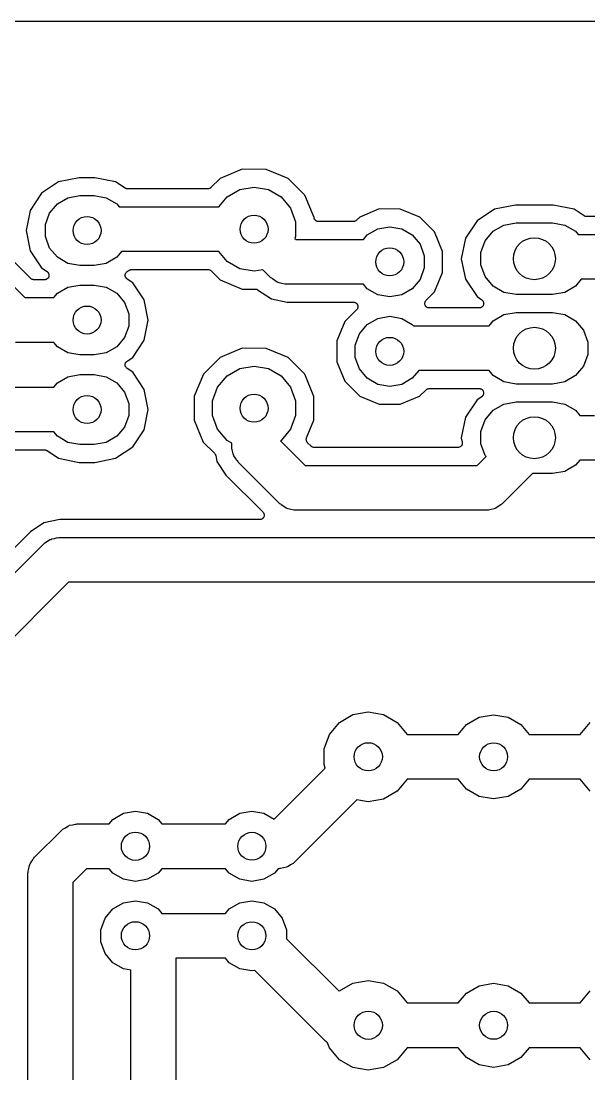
# Model space of a CAD drawing. Extents: x 74 to 224, y -146 to -46.
# Drawn here: x 108.26 to 124.37, y -76.31 to -46.43 of the extents above; entities that cross this region are included whole.
import ezdxf

# ---------------------------------------------------------------- set-up
doc = ezdxf.new("R2010")
doc.units = 0
doc.header["$MEASUREMENT"] = 0
doc.layers.add('BLACK', color=7, linetype='CONTINUOUS')

msp = doc.modelspace()

# ---------------------------------------------------------------- linework, layer by layer
at = {"layer": 'Black'}
for p, q in [((74.497, -46.43), (140.55, -46.43)), ((114.535, -50.6378), (113.911, -50.8958)), ((115.211, -50.6384), (114.535, -50.6378)), ((115.835, -50.8975), (115.211, -50.6384)), ((109.327, -50.9911), (108.841, -51.3158)), ((109.913, -50.8746), (109.327, -50.9911)), ((110.356, -50.8746), (109.913, -50.8746)), ((110.942, -50.9911), (110.356, -50.8746)), ((111.213, -51.1723), (110.942, -50.9911)), ((113.911, -50.8958), (113.649, -51.1566)), ((116.312, -51.3758), (115.835, -50.8975)), ((108.841, -51.3158), (108.517, -51.8017)), ((109.592, -51.4424), (109.931, -51.3826)), ((109.931, -51.3826), (110.337, -51.3826)), ((110.337, -51.3826), (110.677, -51.4424)), ((111.227, -51.1784), (111.213, -51.1723)), ((111.24, -51.186), (111.227, -51.1784)), ((111.247, -51.1873), (111.24, -51.186)), ((111.253, -51.1901), (111.247, -51.1873)), ((111.268, -51.1911), (111.253, -51.1901)), ((111.283, -51.1937), (111.268, -51.1911)), ((113.56, -51.1937), (111.283, -51.1937)), ((113.565, -51.1927), (113.56, -51.1937)), ((113.571, -51.1932), (113.565, -51.1927)), ((113.587, -51.1889), (113.571, -51.1932)), ((113.603, -51.186), (113.587, -51.1889)), ((113.608, -51.1833), (113.603, -51.186)), ((113.613, -51.1818), (113.608, -51.1833)), ((113.627, -51.1723), (113.613, -51.1818)), ((113.641, -51.164), (113.627, -51.1723)), ((113.645, -51.1597), (113.641, -51.164)), ((113.649, -51.1566), (113.645, -51.1597)), ((114.103, -51.4211), (114.463, -51.2136)), ((114.463, -51.2136), (114.871, -51.1415)), ((114.871, -51.1415), (115.28, -51.2136)), ((115.28, -51.2136), (115.64, -51.4211)), ((116.572, -52.005), (116.312, -51.3758)), ((109.072, -51.8787), (109.294, -51.6147)), ((109.294, -51.6147), (109.592, -51.4424)), ((110.677, -51.4424), (110.975, -51.6147)), ((110.975, -51.6147), (111.048, -51.7017)), ((113.868, -51.7017), (114.103, -51.4211)), ((115.64, -51.4211), (115.907, -51.7391)), ((122.284, -51.6509), (121.689, -51.7692)), ((123.359, -51.6509), (122.284, -51.6509)), ((123.954, -51.7692), (123.359, -51.6509)), ((108.517, -51.8017), (108.402, -52.3748)), ((108.954, -52.2025), (109.072, -51.8787)), ((111.048, -51.7017), (113.868, -51.7017)), ((115.907, -51.7391), (116.049, -52.1292)), ((117.871, -51.9913), (117.778, -52.0837)), ((118.423, -51.7634), (117.871, -51.9913)), ((119.019, -51.7639), (118.423, -51.7634)), ((119.57, -51.9927), (119.019, -51.7639)), ((121.689, -51.7692), (121.196, -52.099)), ((124.239, -51.9597), (123.954, -51.7692)), ((124.253, -51.9658), (124.239, -51.9597)), ((124.266, -51.9734), (124.253, -51.9658)), ((124.273, -51.9747), (124.266, -51.9734)), ((124.28, -51.9775), (124.273, -51.9747)), ((124.295, -51.9785), (124.28, -51.9775)), ((124.31, -51.9811), (124.295, -51.9785)), ((128.088, -51.9811), (124.31, -51.9811)), ((108.954, -52.5471), (108.954, -52.2025)), ((116.049, -52.1292), (116.049, -52.5442)), ((116.572, -52.0159), (116.572, -52.005)), ((116.576, -52.0262), (116.572, -52.0159)), ((116.578, -52.0371), (116.576, -52.0262)), ((116.584, -52.0468), (116.578, -52.0371)), ((116.587, -52.0573), (116.584, -52.0468)), ((116.595, -52.0658), (116.587, -52.0573)), ((116.6, -52.0754), (116.595, -52.0658)), ((116.609, -52.0825), (116.6, -52.0754)), ((116.616, -52.0911), (116.609, -52.0825)), ((116.625, -52.0966), (116.616, -52.0911)), ((116.634, -52.1037), (116.625, -52.0966)), ((116.644, -52.1076), (116.634, -52.1037)), ((116.654, -52.1131), (116.644, -52.1076)), ((116.665, -52.1151), (116.654, -52.1131)), ((116.675, -52.1189), (116.665, -52.1151)), ((116.686, -52.1189), (116.675, -52.1189)), ((116.697, -52.1208), (116.686, -52.1189)), ((117.689, -52.1208), (116.697, -52.1208)), ((117.694, -52.1198), (117.689, -52.1208)), ((117.7, -52.1203), (117.694, -52.1198)), ((117.716, -52.116), (117.7, -52.1203)), ((117.732, -52.1131), (117.716, -52.116)), ((117.737, -52.1104), (117.732, -52.1131)), ((117.742, -52.1089), (117.737, -52.1104)), ((117.756, -52.0994), (117.742, -52.1089)), ((117.77, -52.0911), (117.756, -52.0994)), ((117.774, -52.0868), (117.77, -52.0911)), ((117.778, -52.0837), (117.774, -52.0868)), ((118.379, -52.3279), (118.72, -52.2678)), ((118.72, -52.2678), (119.06, -52.3279)), ((119.992, -52.4151), (119.57, -51.9927)), ((121.196, -52.099), (120.866, -52.5926)), ((121.655, -52.3966), (121.96, -52.2202)), ((121.96, -52.2202), (122.308, -52.1589)), ((122.308, -52.1589), (123.336, -52.1589)), ((123.336, -52.1589), (123.683, -52.2202)), ((123.683, -52.2202), (123.989, -52.3966)), ((106.604, -52.5182), (108.365, -54.2798)), ((108.539, -53.7346), (107.149, -52.345)), ((108.402, -52.3748), (108.517, -52.9479)), ((109.072, -52.8709), (108.954, -52.5471)), ((116.049, -52.5442), (116.029, -52.5966)), ((117.972, -52.6288), (118.079, -52.5008)), ((118.079, -52.5008), (118.379, -52.3279)), ((119.06, -52.3279), (119.36, -52.5008)), ((119.36, -52.5008), (119.582, -52.7658)), ((120.22, -52.9667), (119.992, -52.4151)), ((121.428, -52.6669), (121.655, -52.3966)), ((123.989, -52.3966), (124.066, -52.4891)), ((124.066, -52.4891), (128.397, -52.4891)), ((109.294, -53.1349), (109.072, -52.8709)), ((116.029, -52.5966), (116.062, -52.6288)), ((116.062, -52.6288), (117.972, -52.6288)), ((119.582, -52.7658), (119.7, -53.0908)), ((120.866, -52.5926), (120.75, -53.1749)), ((121.307, -52.9985), (121.428, -52.6669)), ((108.517, -52.9479), (108.841, -53.4338)), ((109.592, -53.3072), (109.294, -53.1349)), ((110.975, -53.1349), (110.677, -53.3072)), ((111.112, -52.9717), (110.975, -53.1349)), ((113.868, -52.9717), (111.112, -52.9717)), ((114.103, -53.2523), (113.868, -52.9717)), ((119.7, -53.0908), (119.7, -53.4367)), ((120.22, -53.5635), (120.22, -52.9667)), ((120.75, -53.1749), (120.866, -53.7572)), ((121.307, -53.3513), (121.307, -52.9985)), ((108.841, -53.4338), (108.999, -53.5392)), ((109.931, -53.367), (109.592, -53.3072)), ((110.337, -53.367), (109.931, -53.367)), ((110.677, -53.3072), (110.337, -53.367)), ((111.361, -53.4861), (111.367, -53.4833)), ((111.367, -53.4833), (111.383, -53.4823)), ((111.383, -53.4823), (111.398, -53.4797)), ((111.398, -53.4797), (113.56, -53.4797)), ((113.56, -53.4797), (113.565, -53.4807)), ((113.565, -53.4807), (113.571, -53.4802)), ((113.571, -53.4802), (113.587, -53.4845)), ((113.587, -53.4845), (113.603, -53.4874)), ((114.463, -53.4598), (114.103, -53.2523)), ((114.871, -53.5319), (114.463, -53.4598)), ((119.7, -53.4367), (119.582, -53.7618)), ((121.428, -53.6829), (121.307, -53.3513)), ((108.543, -53.7378), (108.539, -53.7346)), ((108.547, -53.7421), (108.543, -53.7378)), ((108.561, -53.7504), (108.547, -53.7421)), ((108.575, -53.7599), (108.561, -53.7504)), ((108.58, -53.7613), (108.575, -53.7599)), ((108.585, -53.7641), (108.58, -53.7613)), ((108.601, -53.767), (108.585, -53.7641)), ((108.617, -53.7713), (108.601, -53.767)), ((108.623, -53.7708), (108.617, -53.7713)), ((108.628, -53.7718), (108.623, -53.7708)), ((108.928, -53.7718), (108.628, -53.7718)), ((108.935, -53.7706), (108.928, -53.7718)), ((108.942, -53.771), (108.935, -53.7706)), ((108.957, -53.7668), (108.942, -53.771)), ((108.972, -53.7641), (108.957, -53.7668)), ((108.978, -53.7607), (108.972, -53.7641)), ((108.984, -53.7587), (108.978, -53.7607)), ((108.997, -53.7497), (108.984, -53.7587)), ((109.01, -53.7421), (108.997, -53.7497)), ((108.999, -53.5392), (109.004, -53.544)), ((109.004, -53.544), (109.01, -53.5475)), ((109.01, -53.5475), (109.02, -53.5592)), ((109.014, -53.7367), (109.01, -53.7421)), ((109.02, -53.7326), (109.014, -53.7367)), ((109.02, -53.5592), (109.031, -53.5697)), ((109.029, -53.72), (109.02, -53.7326)), ((109.038, -53.7083), (109.029, -53.72)), ((109.031, -53.5697), (109.034, -53.576)), ((109.034, -53.576), (109.038, -53.5813)), ((109.038, -53.5813), (109.043, -53.5956)), ((109.041, -53.7017), (109.038, -53.7083)), ((109.045, -53.6959), (109.041, -53.7017)), ((109.043, -53.5956), (109.05, -53.6093)), ((109.048, -53.6812), (109.045, -53.6959)), ((109.053, -53.6669), (109.048, -53.6812)), ((109.05, -53.6093), (109.051, -53.6162)), ((109.051, -53.6162), (109.053, -53.6227)), ((109.053, -53.6227), (109.053, -53.638)), ((109.053, -53.638), (109.055, -53.6531)), ((109.055, -53.6531), (109.053, -53.6599)), ((109.053, -53.6599), (109.053, -53.6669)), ((111.214, -53.6365), (111.217, -53.623)), ((111.215, -53.6448), (111.214, -53.6365)), ((111.214, -53.6531), (111.215, -53.6448)), ((111.217, -53.6666), (111.214, -53.6531)), ((111.217, -53.623), (111.219, -53.6093)), ((111.219, -53.6803), (111.217, -53.6666)), ((111.219, -53.6093), (111.222, -53.6018)), ((111.222, -53.6878), (111.219, -53.6803)), ((111.222, -53.6018), (111.224, -53.5937)), ((111.224, -53.6959), (111.222, -53.6878)), ((111.224, -53.5937), (111.232, -53.5821)), ((111.232, -53.7075), (111.224, -53.6959)), ((111.232, -53.5821), (111.238, -53.5697)), ((111.238, -53.7199), (111.232, -53.7075)), ((111.238, -53.5697), (111.244, -53.5639)), ((111.244, -53.7257), (111.238, -53.7199)), ((111.244, -53.5639), (111.249, -53.557)), ((111.249, -53.7326), (111.244, -53.7257)), ((111.249, -53.557), (111.26, -53.5488)), ((111.26, -53.7408), (111.249, -53.7326)), ((111.26, -53.5488), (111.27, -53.5392)), ((111.27, -53.7504), (111.26, -53.7408)), ((111.27, -53.5392), (111.327, -53.5011)), ((111.428, -53.8558), (111.27, -53.7504)), ((111.327, -53.5011), (111.341, -53.495)), ((111.341, -53.495), (111.354, -53.4874)), ((111.354, -53.4874), (111.361, -53.4861)), ((113.603, -53.4874), (113.608, -53.4902)), ((113.608, -53.4902), (113.613, -53.4916)), ((113.613, -53.4916), (113.627, -53.5011)), ((113.627, -53.5011), (113.641, -53.5094)), ((113.641, -53.5094), (113.645, -53.5137)), ((113.645, -53.5137), (113.65, -53.517)), ((113.65, -53.517), (113.908, -53.7759)), ((113.908, -53.7759), (114.532, -54.035)), ((115.124, -53.4873), (114.871, -53.5319)), ((115.35, -53.7128), (115.124, -53.4873)), ((115.372, -53.7288), (115.35, -53.7128)), ((115.39, -53.7502), (115.372, -53.7288)), ((115.462, -53.7917), (115.39, -53.7502)), ((119.582, -53.7618), (119.36, -54.0268)), ((119.991, -54.1147), (120.22, -53.5635)), ((120.866, -53.7572), (121.196, -54.2508)), ((121.655, -53.9532), (121.428, -53.6829)), ((124.151, -53.7591), (123.989, -53.9532)), ((128.397, -53.7591), (124.151, -53.7591)), ((109.294, -54.1547), (109.592, -53.9824)), ((109.592, -53.9824), (109.931, -53.9226)), ((109.931, -53.9226), (110.337, -53.9226)), ((110.337, -53.9226), (110.677, -53.9824)), ((110.677, -53.9824), (110.975, -54.1547)), ((111.752, -54.3417), (111.428, -53.8558)), ((114.532, -54.035), (114.901, -54.0354)), ((114.901, -54.0354), (114.916, -54.038)), ((114.916, -54.038), (114.932, -54.039)), ((114.932, -54.039), (114.938, -54.0418)), ((114.938, -54.0418), (114.945, -54.043)), ((114.945, -54.043), (114.958, -54.0506)), ((114.958, -54.0506), (114.972, -54.0568)), ((114.972, -54.0568), (115.362, -54.3175)), ((115.53, -53.8393), (115.462, -53.7917)), ((115.557, -53.8465), (115.53, -53.8393)), ((115.581, -53.8605), (115.557, -53.8465)), ((115.663, -53.8749), (115.581, -53.8605)), ((115.743, -53.8964), (115.663, -53.8749)), ((115.771, -53.8939), (115.743, -53.8964)), ((115.799, -53.8988), (115.771, -53.8939)), ((117.972, -53.8988), (115.799, -53.8988)), ((118.079, -54.0268), (117.972, -53.8988)), ((118.379, -54.1997), (118.079, -54.0268)), ((119.36, -54.0268), (119.06, -54.1997)), ((121.96, -54.1296), (121.655, -53.9532)), ((123.989, -53.9532), (123.683, -54.1296)), ((108.365, -54.2798), (109.189, -54.2798)), ((109.189, -54.2798), (109.294, -54.1547)), ((110.975, -54.1547), (111.197, -54.4187)), ((111.866, -54.9148), (111.752, -54.3417)), ((115.362, -54.3175), (115.811, -54.4068)), ((118.72, -54.2598), (118.379, -54.1997)), ((119.06, -54.1997), (118.72, -54.2598)), ((119.728, -54.3866), (119.73, -54.3814)), ((119.73, -54.3814), (119.74, -54.3686)), ((119.74, -54.3686), (119.75, -54.355)), ((119.75, -54.355), (119.991, -54.1147)), ((121.196, -54.2508), (121.328, -54.3393)), ((121.328, -54.3393), (121.333, -54.3441)), ((121.333, -54.3441), (121.339, -54.3476)), ((121.339, -54.3476), (121.349, -54.3593)), ((121.349, -54.3593), (121.36, -54.3698)), ((121.36, -54.3698), (121.363, -54.3761)), ((121.363, -54.3761), (121.367, -54.3814)), ((121.367, -54.3814), (121.373, -54.3957)), ((122.308, -54.1909), (121.96, -54.1296)), ((123.336, -54.1909), (122.308, -54.1909)), ((123.683, -54.1296), (123.336, -54.1909)), ((111.197, -54.4187), (111.314, -54.7425)), ((115.811, -54.4068), (117.688, -54.4068)), ((117.778, -54.6239), (117.449, -54.9529)), ((117.688, -54.4068), (117.694, -54.4078)), ((117.694, -54.4078), (117.699, -54.4073)), ((117.699, -54.4073), (117.711, -54.4105)), ((117.711, -54.4105), (117.721, -54.4114)), ((117.721, -54.4114), (117.726, -54.4134)), ((117.726, -54.4134), (117.732, -54.4145)), ((117.732, -54.4145), (117.736, -54.4173)), ((117.736, -54.4173), (117.742, -54.4187)), ((117.742, -54.4187), (117.751, -54.4254)), ((117.751, -54.4254), (117.761, -54.43)), ((117.761, -54.43), (117.765, -54.4337)), ((117.765, -54.4337), (117.77, -54.4365)), ((117.77, -54.4365), (117.773, -54.4408)), ((117.773, -54.4408), (117.778, -54.444)), ((117.778, -54.444), (117.778, -54.4442)), ((117.778, -54.4442), (117.785, -54.4533)), ((117.785, -54.6148), (117.778, -54.6239)), ((117.785, -54.4533), (117.793, -54.4613)), ((117.792, -54.6069), (117.785, -54.6148)), ((117.795, -54.6008), (117.792, -54.6069)), ((117.793, -54.4613), (117.795, -54.4664)), ((117.795, -54.4664), (117.798, -54.4703)), ((117.798, -54.5973), (117.795, -54.6008)), ((117.798, -54.4703), (117.8, -54.4754)), ((117.8, -54.5931), (117.798, -54.5973)), ((117.8, -54.4754), (117.804, -54.4803)), ((117.803, -54.5878), (117.8, -54.5931)), ((117.806, -54.577), (117.803, -54.5878)), ((117.804, -54.4803), (117.806, -54.4911)), ((117.806, -54.4911), (117.811, -54.5012)), ((117.811, -54.5669), (117.806, -54.577)), ((117.811, -54.5012), (117.812, -54.5072)), ((117.812, -54.5603), (117.811, -54.5669)), ((117.812, -54.5072), (117.813, -54.5117)), ((117.813, -54.5559), (117.812, -54.5603)), ((117.813, -54.5117), (117.813, -54.5168)), ((117.813, -54.5168), (117.815, -54.5229)), ((117.815, -54.5452), (117.813, -54.5513)), ((117.813, -54.5513), (117.813, -54.5559)), ((117.815, -54.5229), (117.814, -54.5341)), ((117.814, -54.5341), (117.815, -54.5452)), ((119.713, -54.4337), (119.715, -54.4284)), ((119.715, -54.4503), (119.713, -54.4337)), ((119.715, -54.4228), (119.72, -54.4072)), ((119.715, -54.4284), (119.715, -54.4228)), ((119.715, -54.467), (119.715, -54.4503)), ((119.716, -54.4722), (119.715, -54.467)), ((119.717, -54.4777), (119.716, -54.4722)), ((119.724, -54.4928), (119.717, -54.4777)), ((119.72, -54.4072), (119.725, -54.3911)), ((119.73, -54.5084), (119.724, -54.4928)), ((119.725, -54.3911), (119.728, -54.3866)), ((119.733, -54.5126), (119.73, -54.5084)), ((119.736, -54.5177), (119.733, -54.5126)), ((119.747, -54.5294), (119.736, -54.5177)), ((119.758, -54.5422), (119.747, -54.5294)), ((119.763, -54.545), (119.758, -54.5422)), ((119.767, -54.5489), (119.763, -54.545)), ((119.782, -54.5559), (119.767, -54.5489)), ((119.796, -54.5642), (119.782, -54.5559)), ((119.802, -54.5652), (119.796, -54.5642)), ((119.807, -54.5675), (119.802, -54.5652)), ((119.823, -54.569), (119.807, -54.5675)), ((119.84, -54.5719), (119.823, -54.569)), ((121.257, -54.5719), (119.84, -54.5719)), ((121.264, -54.5707), (121.257, -54.5719)), ((121.271, -54.5711), (121.264, -54.5707)), ((121.286, -54.5669), (121.271, -54.5711)), ((121.301, -54.5642), (121.286, -54.5669)), ((121.307, -54.5608), (121.301, -54.5642)), ((121.314, -54.5588), (121.307, -54.5608)), ((121.326, -54.5498), (121.314, -54.5588)), ((121.339, -54.5422), (121.326, -54.5498)), ((121.344, -54.5368), (121.339, -54.5422)), ((121.349, -54.5327), (121.344, -54.5368)), ((121.358, -54.5201), (121.349, -54.5327)), ((121.367, -54.5084), (121.358, -54.5201)), ((121.37, -54.5018), (121.367, -54.5084)), ((121.374, -54.496), (121.37, -54.5018)), ((121.373, -54.3957), (121.379, -54.4094)), ((121.377, -54.4813), (121.374, -54.496)), ((121.383, -54.467), (121.377, -54.4813)), ((121.379, -54.4094), (121.38, -54.4163)), ((121.38, -54.4163), (121.383, -54.4228)), ((121.383, -54.4228), (121.383, -54.4381)), ((121.383, -54.4381), (121.384, -54.4532)), ((121.384, -54.4532), (121.383, -54.46)), ((121.383, -54.46), (121.383, -54.467)), ((111.314, -54.7425), (111.314, -55.0871)), ((111.752, -55.4879), (111.866, -54.9148)), ((117.449, -54.9529), (117.22, -55.5041)), ((118.079, -55.0408), (118.379, -54.8679)), ((118.379, -54.8679), (118.72, -54.8078)), ((118.72, -54.8078), (119.06, -54.8679)), ((119.06, -54.8679), (119.36, -55.0408)), ((121.535, -55.0799), (121.655, -54.9366)), ((121.655, -54.9366), (121.96, -54.7602)), ((121.96, -54.7602), (122.308, -54.6989)), ((122.308, -54.6989), (123.336, -54.6989)), ((123.336, -54.6989), (123.683, -54.7602)), ((123.683, -54.7602), (123.989, -54.9366)), ((123.989, -54.9366), (124.215, -55.2069)), ((111.314, -55.0871), (111.197, -55.4109)), ((117.857, -55.3058), (118.079, -55.0408)), ((119.36, -55.0408), (119.393, -55.0799)), ((119.393, -55.0799), (121.535, -55.0799)), ((124.215, -55.2069), (124.336, -55.5385)), ((109.189, -55.5498), (108.102, -55.5498)), ((109.294, -55.6749), (109.189, -55.5498)), ((111.197, -55.4109), (110.975, -55.6749)), ((111.428, -55.9738), (111.752, -55.4879)), ((117.22, -55.5041), (117.219, -56.1009)), ((117.739, -55.6308), (117.857, -55.3058)), ((124.336, -55.5385), (124.336, -55.8913)), ((109.592, -55.8472), (109.294, -55.6749)), ((109.931, -55.907), (109.592, -55.8472)), ((110.677, -55.8472), (110.337, -55.907)), ((110.975, -55.6749), (110.677, -55.8472)), ((114.535, -55.7178), (113.911, -55.9758)), ((115.211, -55.7184), (114.535, -55.7178)), ((115.835, -55.9775), (115.211, -55.7184)), ((117.739, -55.9767), (117.739, -55.6308)), ((110.337, -55.907), (109.931, -55.907)), ((111.214, -56.1765), (111.217, -56.163)), ((111.217, -56.163), (111.219, -56.1493)), ((111.219, -56.1493), (111.222, -56.1418)), ((111.222, -56.1418), (111.224, -56.1337)), ((111.224, -56.1337), (111.232, -56.1221)), ((111.232, -56.1221), (111.238, -56.1097)), ((111.238, -56.1097), (111.244, -56.1039)), ((111.244, -56.1039), (111.249, -56.097)), ((111.249, -56.097), (111.26, -56.0888)), ((111.26, -56.0888), (111.27, -56.0792)), ((111.27, -56.0792), (111.428, -55.9738)), ((113.911, -55.9758), (113.432, -56.4532)), ((116.312, -56.4558), (115.835, -55.9775)), ((117.219, -56.1009), (117.447, -56.6525)), ((117.857, -56.3018), (117.739, -55.9767)), ((124.336, -55.8913), (124.215, -56.2229)), ((109.592, -56.5224), (109.931, -56.4626)), ((109.931, -56.4626), (110.337, -56.4626)), ((110.337, -56.4626), (110.677, -56.5224)), ((111.215, -56.1848), (111.214, -56.1765)), ((111.214, -56.1931), (111.215, -56.1848)), ((111.217, -56.2066), (111.214, -56.1931)), ((111.219, -56.2203), (111.217, -56.2066)), ((111.222, -56.2278), (111.219, -56.2203)), ((111.224, -56.2359), (111.222, -56.2278)), ((111.232, -56.2475), (111.224, -56.2359)), ((111.238, -56.2599), (111.232, -56.2475)), ((111.244, -56.2657), (111.238, -56.2599)), ((111.249, -56.2726), (111.244, -56.2657)), ((111.26, -56.2808), (111.249, -56.2726)), ((111.27, -56.2904), (111.26, -56.2808)), ((111.428, -56.3958), (111.27, -56.2904)), ((111.752, -56.8817), (111.428, -56.3958)), ((113.432, -56.4532), (113.173, -57.0773)), ((114.103, -56.5011), (114.463, -56.2936)), ((114.463, -56.2936), (114.871, -56.2215)), ((114.871, -56.2215), (115.28, -56.2936)), ((115.28, -56.2936), (115.64, -56.5011)), ((116.57, -57.0803), (116.312, -56.4558)), ((118.079, -56.5668), (117.857, -56.3018)), ((119.542, -56.3499), (119.36, -56.5668)), ((121.535, -56.3499), (119.542, -56.3499)), ((121.655, -56.4932), (121.535, -56.3499)), ((124.215, -56.2229), (123.989, -56.4932)), ((109.189, -56.8198), (109.294, -56.6947)), ((109.294, -56.6947), (109.592, -56.5224)), ((110.677, -56.5224), (110.975, -56.6947)), ((110.975, -56.6947), (111.197, -56.9587)), ((113.836, -56.8191), (114.103, -56.5011)), ((115.64, -56.5011), (115.907, -56.8191)), ((117.447, -56.6525), (117.869, -57.0749)), ((118.379, -56.7397), (118.079, -56.5668)), ((118.72, -56.7998), (118.379, -56.7397)), ((119.06, -56.7397), (118.72, -56.7998)), ((119.36, -56.5668), (119.06, -56.7397)), ((121.96, -56.6696), (121.655, -56.4932)), ((122.308, -56.7309), (121.96, -56.6696)), ((123.336, -56.7309), (122.308, -56.7309)), ((123.683, -56.6696), (123.336, -56.7309)), ((123.989, -56.4932), (123.683, -56.6696)), ((104.837, -56.8198), (109.189, -56.8198)), ((111.197, -56.9587), (111.314, -57.2825)), ((111.866, -57.4548), (111.752, -56.8817)), ((113.694, -57.2092), (113.836, -56.8191)), ((115.907, -56.8191), (116.049, -57.2092)), ((119.568, -57.0763), (119.75, -56.895)), ((119.75, -56.895), (119.754, -56.8918)), ((119.754, -56.8918), (119.758, -56.8876)), ((119.758, -56.8876), (119.772, -56.8793)), ((119.772, -56.8793), (119.786, -56.8698)), ((119.786, -56.8698), (119.791, -56.8683)), ((119.791, -56.8683), (119.796, -56.8656)), ((119.796, -56.8656), (119.813, -56.8627)), ((119.813, -56.8627), (119.829, -56.8584)), ((119.829, -56.8584), (119.834, -56.8589)), ((119.834, -56.8589), (119.84, -56.8579)), ((119.84, -56.8579), (121.257, -56.8579)), ((121.257, -56.8579), (121.264, -56.8591)), ((121.264, -56.8591), (121.271, -56.8587)), ((121.271, -56.8587), (121.286, -56.8629)), ((121.286, -56.8629), (121.301, -56.8656)), ((121.301, -56.8656), (121.307, -56.869)), ((121.307, -56.869), (121.314, -56.871)), ((121.314, -56.871), (121.326, -56.88)), ((121.326, -56.88), (121.339, -56.8876)), ((121.339, -56.8876), (121.344, -56.893)), ((121.349, -57.0705), (121.339, -57.0822)), ((121.344, -56.893), (121.349, -56.8971)), ((121.349, -56.8971), (121.358, -56.9097)), ((121.36, -57.06), (121.349, -57.0705)), ((121.358, -56.9097), (121.367, -56.9214)), ((121.363, -57.0537), (121.36, -57.06)), ((121.367, -57.0484), (121.363, -57.0537)), ((121.367, -56.9214), (121.37, -56.928)), ((121.373, -57.0341), (121.367, -57.0484)), ((121.37, -56.928), (121.374, -56.9338)), ((121.379, -57.0204), (121.373, -57.0341)), ((121.374, -56.9338), (121.377, -56.9485)), ((121.377, -56.9485), (121.383, -56.9628)), ((121.38, -57.0135), (121.379, -57.0204)), ((121.383, -57.007), (121.38, -57.0135)), ((121.383, -56.9628), (121.383, -56.9698)), ((121.383, -56.9698), (121.384, -56.9766)), ((121.384, -56.9766), (121.383, -56.9917)), ((121.383, -56.9917), (121.383, -57.007)), ((111.314, -57.2825), (111.314, -57.6271)), ((113.173, -57.0773), (113.173, -57.7531)), ((113.694, -57.6242), (113.694, -57.2092)), ((116.049, -57.2092), (116.049, -57.6242)), ((116.57, -57.7561), (116.57, -57.0803)), ((117.869, -57.0749), (118.42, -57.3037)), ((118.42, -57.3037), (119.017, -57.3042)), ((119.017, -57.3042), (119.568, -57.0763)), ((121.196, -57.179), (120.866, -57.6726)), ((121.328, -57.0905), (121.196, -57.179)), ((121.333, -57.0857), (121.328, -57.0905)), ((121.339, -57.0822), (121.333, -57.0857)), ((121.655, -57.4766), (121.96, -57.3002)), ((121.96, -57.3002), (122.308, -57.2389)), ((122.308, -57.2389), (123.336, -57.2389)), ((123.336, -57.2389), (123.683, -57.3002)), ((123.683, -57.3002), (123.989, -57.4766)), ((111.314, -57.6271), (111.197, -57.9509)), ((111.752, -58.0279), (111.866, -57.4548)), ((113.836, -58.0143), (113.694, -57.6242)), ((116.049, -57.6242), (115.907, -58.0143)), ((121.428, -57.7469), (121.655, -57.4766)), ((123.989, -57.4766), (124.109, -57.6199)), ((124.109, -57.6199), (124.527, -57.6199)), ((111.197, -57.9509), (110.975, -58.2149)), ((113.173, -57.7531), (113.431, -58.3776)), ((116.361, -58.2585), (116.57, -57.7561)), ((120.866, -57.6726), (120.75, -58.2549)), ((121.307, -58.0785), (121.428, -57.7469)), ((109.189, -58.0898), (104.815, -58.0898)), ((109.294, -58.2149), (109.189, -58.0898)), ((109.592, -58.3872), (109.294, -58.2149)), ((110.975, -58.2149), (110.677, -58.3872)), ((111.428, -58.5138), (111.752, -58.0279)), ((114.103, -58.3323), (113.836, -58.0143)), ((115.907, -58.0143), (115.64, -58.3323)), ((116.356, -58.2743), (116.359, -58.2667)), ((116.359, -58.2667), (116.361, -58.2585)), ((120.75, -58.2549), (120.775, -58.3825)), ((121.307, -58.4313), (121.307, -58.0785)), ((109.931, -58.447), (109.592, -58.3872)), ((110.337, -58.447), (109.931, -58.447)), ((110.677, -58.3872), (110.337, -58.447)), ((110.942, -58.8385), (111.428, -58.5138)), ((113.431, -58.3776), (113.749, -58.6967)), ((114.236, -58.4092), (114.103, -58.3323)), ((114.236, -58.4962), (114.236, -58.4092)), ((114.241, -58.5237), (114.236, -58.4962)), ((114.239, -58.5515), (114.241, -58.5237)), ((114.26, -58.6317), (114.239, -58.5515)), ((115.64, -58.3323), (115.618, -58.3448)), ((115.618, -58.3448), (116.316, -59.0423)), ((116.352, -58.3015), (116.355, -58.288)), ((116.353, -58.3098), (116.352, -58.3015)), ((116.352, -58.3182), (116.353, -58.3098)), ((116.356, -58.3316), (116.352, -58.3182)), ((116.355, -58.288), (116.356, -58.2743)), ((116.357, -58.3452), (116.356, -58.3316)), ((116.361, -58.3527), (116.357, -58.3452)), ((116.363, -58.3608), (116.361, -58.3527)), ((116.371, -58.3721), (116.363, -58.3608)), ((116.378, -58.3844), (116.371, -58.3721)), ((116.384, -58.3901), (116.378, -58.3844)), ((116.389, -58.397), (116.384, -58.3901)), ((116.489, -58.4971), (116.389, -58.397)), ((116.493, -58.5003), (116.489, -58.4971)), ((116.497, -58.5046), (116.493, -58.5003)), ((116.511, -58.5129), (116.497, -58.5046)), ((116.525, -58.5224), (116.511, -58.5129)), ((116.53, -58.5238), (116.525, -58.5224)), ((116.535, -58.5266), (116.53, -58.5238)), ((116.552, -58.5295), (116.535, -58.5266)), ((116.568, -58.5338), (116.552, -58.5295)), ((116.573, -58.5333), (116.568, -58.5338)), ((116.579, -58.5343), (116.573, -58.5333)), ((120.651, -58.5343), (116.579, -58.5343)), ((120.652, -58.5341), (120.651, -58.5343)), ((120.653, -58.5343), (120.652, -58.5341)), ((120.674, -58.5302), (120.653, -58.5343)), ((120.694, -58.5266), (120.674, -58.5302)), ((120.695, -58.5259), (120.694, -58.5266)), ((120.697, -58.5257), (120.695, -58.5259)), ((120.714, -58.5149), (120.697, -58.5257)), ((120.732, -58.5046), (120.714, -58.5149)), ((120.733, -58.5035), (120.732, -58.5046)), ((120.734, -58.5028), (120.733, -58.5035)), ((120.747, -58.4866), (120.734, -58.5028)), ((120.761, -58.4708), (120.747, -58.4866)), ((120.762, -58.4684), (120.761, -58.4695)), ((120.761, -58.4695), (120.761, -58.4708)), ((120.769, -58.4488), (120.762, -58.4684)), ((120.776, -58.4294), (120.769, -58.4488)), ((120.775, -58.3825), (120.775, -58.3839)), ((120.775, -58.3839), (120.776, -58.3852)), ((120.776, -58.3852), (120.776, -58.4059)), ((120.776, -58.4059), (120.776, -58.4266)), ((120.776, -58.4266), (120.776, -58.4279)), ((120.776, -58.4279), (120.776, -58.4294)), ((121.428, -58.7629), (121.307, -58.4313)), ((105.122, -58.5978), (108.928, -58.5978)), ((108.928, -58.5978), (108.943, -58.6004)), ((108.943, -58.6004), (108.958, -58.6014)), ((108.958, -58.6014), (108.965, -58.6042)), ((108.965, -58.6042), (108.972, -58.6055)), ((108.972, -58.6055), (108.985, -58.6131)), ((108.985, -58.6131), (108.999, -58.6192)), ((108.999, -58.6192), (109.327, -58.8385)), ((109.327, -58.8385), (109.913, -58.955)), ((110.356, -58.955), (110.942, -58.8385)), ((113.749, -58.6967), (113.758, -58.7091)), ((113.758, -58.7091), (113.768, -58.7205)), ((113.768, -58.7205), (113.77, -58.727)), ((113.77, -58.727), (113.774, -58.7328)), ((113.774, -58.7328), (113.778, -58.7475)), ((113.778, -58.7475), (113.784, -58.7616)), ((113.784, -58.7616), (113.818, -58.9327)), ((114.275, -58.7134), (114.26, -58.6317)), ((114.289, -58.7376), (114.275, -58.7134)), ((114.296, -58.7646), (114.289, -58.7376)), ((114.344, -58.8325), (114.296, -58.7646)), ((114.385, -58.9044), (114.344, -58.8325)), ((121.2, -59.0423), (121.451, -58.7907)), ((121.451, -58.7907), (121.428, -58.7629)), ((109.913, -58.955), (110.356, -58.955)), ((113.818, -58.9327), (114.072, -59.3133)), ((114.406, -58.9223), (114.385, -58.9044)), ((114.422, -58.9452), (114.406, -58.9223)), ((115.604, -60.1263), (114.422, -58.9452)), ((116.316, -59.0423), (121.2, -59.0423)), ((123.989, -59.0332), (123.683, -59.2096)), ((124.109, -58.8899), (123.989, -59.0332)), ((124.79, -58.8899), (124.109, -58.8899)), ((114.072, -59.3133), (115.121, -60.3622)), ((122.767, -59.2709), (121.912, -60.1263)), ((123.336, -59.2709), (122.767, -59.2709)), ((123.683, -59.2096), (123.336, -59.2709)), ((115.626, -60.1423), (115.604, -60.1263)), ((115.644, -60.1637), (115.626, -60.1423)), ((115.716, -60.2052), (115.644, -60.1637)), ((115.784, -60.2528), (115.716, -60.2052)), ((115.811, -60.26), (115.784, -60.2528)), ((115.835, -60.274), (115.811, -60.26)), ((115.917, -60.2884), (115.835, -60.274)), ((115.997, -60.3099), (115.917, -60.2884)), ((116.025, -60.3074), (115.997, -60.3099)), ((116.053, -60.3123), (116.025, -60.3074)), ((121.463, -60.3123), (116.053, -60.3123)), ((121.49, -60.3074), (121.463, -60.3123)), ((121.518, -60.3099), (121.49, -60.3074)), ((121.598, -60.2884), (121.518, -60.3099)), ((121.68, -60.274), (121.598, -60.2884)), ((121.704, -60.26), (121.68, -60.274)), ((121.731, -60.2528), (121.704, -60.26)), ((121.799, -60.2052), (121.731, -60.2528)), ((121.871, -60.1637), (121.799, -60.2052)), ((121.889, -60.1423), (121.871, -60.1637)), ((121.912, -60.1263), (121.889, -60.1423)), ((109.36, -60.579), (108.911, -60.6683)), ((115.031, -60.579), (109.36, -60.579)), ((115.048, -60.5761), (115.031, -60.579)), ((115.064, -60.5747), (115.048, -60.5761)), ((115.069, -60.5723), (115.064, -60.5747)), ((115.075, -60.5713), (115.069, -60.5723)), ((115.089, -60.563), (115.075, -60.5713)), ((115.104, -60.556), (115.089, -60.563)), ((115.108, -60.5521), (115.104, -60.556)), ((115.113, -60.5493), (115.108, -60.5521)), ((115.124, -60.5366), (115.113, -60.5493)), ((115.121, -60.3622), (115.131, -60.3758)), ((115.135, -60.5248), (115.124, -60.5366)), ((115.131, -60.3758), (115.141, -60.3885)), ((115.138, -60.5198), (115.135, -60.5248)), ((115.141, -60.5155), (115.138, -60.5198)), ((115.141, -60.3885), (115.143, -60.3937)), ((115.147, -60.4999), (115.141, -60.5155)), ((115.143, -60.3937), (115.146, -60.3983)), ((115.146, -60.3983), (115.151, -60.4144)), ((115.154, -60.4849), (115.147, -60.4999)), ((115.151, -60.4144), (115.156, -60.4299)), ((115.156, -60.4741), (115.154, -60.4793)), ((115.154, -60.4793), (115.154, -60.4849)), ((115.156, -60.4299), (115.156, -60.4355)), ((115.156, -60.4355), (115.158, -60.4409)), ((115.158, -60.4409), (115.156, -60.4575)), ((115.156, -60.4575), (115.156, -60.4741)), ((108.53, -60.9226), (105.203, -64.2499)), ((108.911, -60.6683), (108.53, -60.9226)), ((108.921, -61.257), (108.939, -61.2356)), ((108.939, -61.2356), (109.011, -61.1941)), ((109.011, -61.1941), (109.079, -61.1465)), ((109.079, -61.1465), (109.106, -61.1393)), ((109.106, -61.1393), (109.13, -61.1253)), ((109.13, -61.1253), (109.212, -61.1109)), ((109.212, -61.1109), (109.292, -61.0894)), ((109.292, -61.0894), (109.319, -61.0919)), ((109.319, -61.0919), (109.347, -61.087)), ((109.347, -61.087), (129.667, -61.087)), ((102.167, -68.004), (108.898, -61.273)), ((108.898, -61.273), (108.921, -61.257)), ((109.61, -62.357), (103.251, -68.716)), ((129.404, -62.357), (109.61, -62.357)), ((117.674, -66.112), (118.11, -66.0351)), ((118.11, -66.0351), (118.546, -66.112)), ((117.006, -66.6726), (117.291, -66.3334)), ((117.291, -66.3334), (117.674, -66.112)), ((118.546, -66.112), (118.929, -66.3334)), ((118.929, -66.3334), (119.214, -66.6726)), ((120.898, -66.3944), (121.257, -66.1869)), ((121.257, -66.1869), (121.666, -66.1148)), ((121.666, -66.1148), (122.075, -66.1869)), ((122.075, -66.1869), (122.434, -66.3944)), ((124.118, -66.6726), (124.403, -66.3334)), ((120.662, -66.675), (120.898, -66.3944)), ((122.434, -66.3944), (122.67, -66.675)), ((116.855, -67.0886), (117.006, -66.6726)), ((119.214, -66.6726), (119.215, -66.675)), ((119.215, -66.675), (120.662, -66.675)), ((122.67, -66.675), (124.117, -66.675)), ((124.117, -66.675), (124.118, -66.6726)), ((116.855, -67.5314), (116.855, -67.0886)), ((115.44, -69.0822), (116.891, -67.6311)), ((116.891, -67.6311), (116.855, -67.5314)), ((119.214, -67.9474), (118.929, -68.2866)), ((119.215, -67.945), (119.214, -67.9474)), ((120.662, -67.945), (119.215, -67.945)), ((120.898, -68.2256), (120.662, -67.945)), ((122.67, -67.945), (122.434, -68.2256)), ((124.117, -67.945), (122.67, -67.945)), ((124.118, -67.9474), (124.117, -67.945)), ((124.403, -68.2866), (124.118, -67.9474)), ((118.929, -68.2866), (118.546, -68.508)), ((121.257, -68.4331), (120.898, -68.2256)), ((122.434, -68.2256), (122.075, -68.4331)), ((117.79, -68.5284), (116.019, -70.299)), ((118.11, -68.5849), (117.79, -68.5284)), ((118.546, -68.508), (118.11, -68.5849)), ((121.666, -68.5052), (121.257, -68.4331)), ((122.075, -68.4331), (121.666, -68.5052)), ((110.866, -69.087), (111.165, -68.9141)), ((111.165, -68.9141), (111.506, -68.854)), ((111.506, -68.854), (111.847, -68.9141)), ((111.847, -68.9141), (112.146, -69.087)), ((114.168, -69.087), (114.467, -68.9141)), ((114.467, -68.9141), (114.808, -68.854)), ((114.808, -68.854), (115.149, -68.9141)), ((115.149, -68.9141), (115.44, -69.0822)), ((109.447, -69.3636), (109.519, -69.3221)), ((109.519, -69.3221), (109.587, -69.2745)), ((109.587, -69.2745), (109.614, -69.2673)), ((109.614, -69.2673), (109.638, -69.2533)), ((109.638, -69.2533), (109.72, -69.2389)), ((109.72, -69.2389), (109.8, -69.2174)), ((109.8, -69.2174), (109.827, -69.2199)), ((109.827, -69.2199), (109.855, -69.215)), ((109.855, -69.215), (110.758, -69.215)), ((110.758, -69.215), (110.866, -69.087)), ((112.146, -69.087), (112.254, -69.215)), ((112.254, -69.215), (114.06, -69.215)), ((114.06, -69.215), (114.168, -69.087)), ((108.644, -70.163), (109.406, -69.401)), ((109.406, -69.401), (109.429, -69.385)), ((109.429, -69.385), (109.447, -69.3636)), ((108.565, -70.2757), (108.607, -70.2038)), ((108.607, -70.2038), (108.628, -70.1859)), ((108.628, -70.1859), (108.644, -70.163)), ((108.46, -70.5567), (108.482, -70.4765)), ((108.482, -70.4765), (108.496, -70.3948)), ((108.496, -70.3948), (108.51, -70.3706)), ((108.51, -70.3706), (108.517, -70.3436)), ((108.517, -70.3436), (108.565, -70.2757)), ((110.118, -70.485), (109.728, -70.875)), ((110.758, -70.485), (110.118, -70.485)), ((110.866, -70.613), (110.758, -70.485)), ((112.254, -70.485), (112.146, -70.613)), ((114.06, -70.485), (112.254, -70.485)), ((114.168, -70.613), (114.06, -70.485)), ((115.556, -70.485), (115.448, -70.613)), ((115.57, -70.485), (115.556, -70.485)), ((115.598, -70.4801), (115.57, -70.485)), ((115.625, -70.4826), (115.598, -70.4801)), ((115.705, -70.4611), (115.625, -70.4826)), ((115.787, -70.4467), (115.705, -70.4611)), ((115.811, -70.4327), (115.787, -70.4467)), ((115.838, -70.4255), (115.811, -70.4327)), ((115.906, -70.3779), (115.838, -70.4255)), ((115.978, -70.3364), (115.906, -70.3779)), ((115.996, -70.315), (115.978, -70.3364)), ((116.019, -70.299), (115.996, -70.315)), ((108.458, -70.612), (108.463, -70.5845)), ((108.458, -84.328), (108.458, -70.612)), ((108.463, -70.5845), (108.46, -70.5567)), ((111.165, -70.7859), (110.866, -70.613)), ((111.506, -70.846), (111.165, -70.7859)), ((111.847, -70.7859), (111.506, -70.846)), ((112.146, -70.613), (111.847, -70.7859)), ((114.467, -70.7859), (114.168, -70.613)), ((114.808, -70.846), (114.467, -70.7859)), ((115.149, -70.7859), (114.808, -70.846)), ((115.448, -70.613), (115.149, -70.7859)), ((109.728, -70.875), (109.728, -84.065)), ((111.165, -71.4541), (111.506, -71.394)), ((111.506, -71.394), (111.847, -71.4541)), ((114.467, -71.4541), (114.808, -71.394)), ((114.808, -71.394), (115.149, -71.4541)), ((110.643, -71.892), (110.866, -71.627)), ((110.866, -71.627), (111.165, -71.4541)), ((111.847, -71.4541), (112.146, -71.627)), ((112.146, -71.627), (112.254, -71.755)), ((114.06, -71.755), (114.168, -71.627)), ((114.168, -71.627), (114.467, -71.4541)), ((115.149, -71.4541), (115.448, -71.627)), ((115.448, -71.627), (115.671, -71.892)), ((110.525, -72.2171), (110.643, -71.892)), ((112.254, -71.755), (114.06, -71.755)), ((115.671, -71.892), (115.789, -72.2171)), ((110.525, -72.563), (110.525, -72.2171)), ((115.789, -72.2171), (115.789, -72.4728)), ((110.643, -72.888), (110.525, -72.563)), ((115.789, -72.4728), (117.281, -73.9649)), ((110.866, -73.153), (110.643, -72.888)), ((111.165, -73.3259), (110.866, -73.153)), ((114.06, -73.025), (112.649, -73.025)), ((112.649, -73.025), (112.649, -76.6024)), ((114.168, -73.153), (114.06, -73.025)), ((114.467, -73.3259), (114.168, -73.153)), ((111.379, -73.3636), (111.165, -73.3259)), ((111.379, -76.6024), (111.379, -73.3636)), ((114.808, -73.386), (114.467, -73.3259)), ((114.891, -73.3713), (114.808, -73.386)), ((116.899, -75.379), (114.891, -73.3713)), ((117.291, -73.9534), (117.674, -73.732)), ((117.674, -73.732), (118.11, -73.6551)), ((118.11, -73.6551), (118.546, -73.732)), ((118.546, -73.732), (118.929, -73.9534)), ((121.257, -73.8069), (121.666, -73.7348)), ((121.666, -73.7348), (122.075, -73.8069)), ((117.281, -73.9649), (117.291, -73.9534)), ((118.929, -73.9534), (119.214, -74.2926)), ((120.662, -74.295), (120.898, -74.0144)), ((120.898, -74.0144), (121.257, -73.8069)), ((122.075, -73.8069), (122.434, -74.0144)), ((122.434, -74.0144), (122.67, -74.295)), ((124.118, -74.2926), (124.403, -73.9534)), ((119.214, -74.2926), (119.215, -74.295)), ((119.215, -74.295), (120.662, -74.295)), ((122.67, -74.295), (124.117, -74.295)), ((124.117, -74.295), (124.118, -74.2926)), ((116.922, -75.395), (116.899, -75.379)), ((116.94, -75.4164), (116.922, -75.395)), ((116.954, -75.4246), (116.94, -75.4164)), ((117.006, -75.5674), (116.954, -75.4246)), ((117.291, -75.9066), (117.006, -75.5674)), ((119.214, -75.5674), (118.929, -75.9066)), ((119.215, -75.565), (119.214, -75.5674)), ((120.662, -75.565), (119.215, -75.565)), ((120.898, -75.8456), (120.662, -75.565)), ((122.67, -75.565), (122.434, -75.8456)), ((124.117, -75.565), (122.67, -75.565)), ((124.118, -75.5674), (124.117, -75.565)), ((124.403, -75.9066), (124.118, -75.5674)), ((121.257, -76.0531), (120.898, -75.8456)), ((122.434, -75.8456), (122.075, -76.0531)), ((117.674, -76.128), (117.291, -75.9066)), ((118.11, -76.2049), (117.674, -76.128)), ((118.546, -76.128), (118.11, -76.2049)), ((118.929, -75.9066), (118.546, -76.128)), ((121.666, -76.1252), (121.257, -76.0531)), ((122.075, -76.0531), (121.666, -76.1252))]:
    msp.add_line(p, q, dxfattribs=at)
for centre, radius in [((110.134, -52.3748), 0.3969), ((114.871, -52.3367), 0.3969), ((122.822, -53.1749), 0.5953), ((118.72, -53.2638), 0.3969), ((110.134, -54.9148), 0.3969), ((122.822, -55.7149), 0.5953), ((118.72, -55.8038), 0.3969), ((110.134, -57.4548), 0.3969), ((114.871, -57.4167), 0.3969), ((122.822, -58.2549), 0.5953), ((118.11, -67.31), 0.4001), ((121.666, -67.31), 0.3969), ((111.506, -69.85), 0.4001), ((114.808, -69.85), 0.3969), ((111.506, -72.39), 0.4001), ((114.808, -72.39), 0.3969), ((118.11, -74.93), 0.4001), ((121.666, -74.93), 0.3969)]:
    msp.add_circle(centre, radius, dxfattribs=at)

doc.saveas('drawing.dxf')
